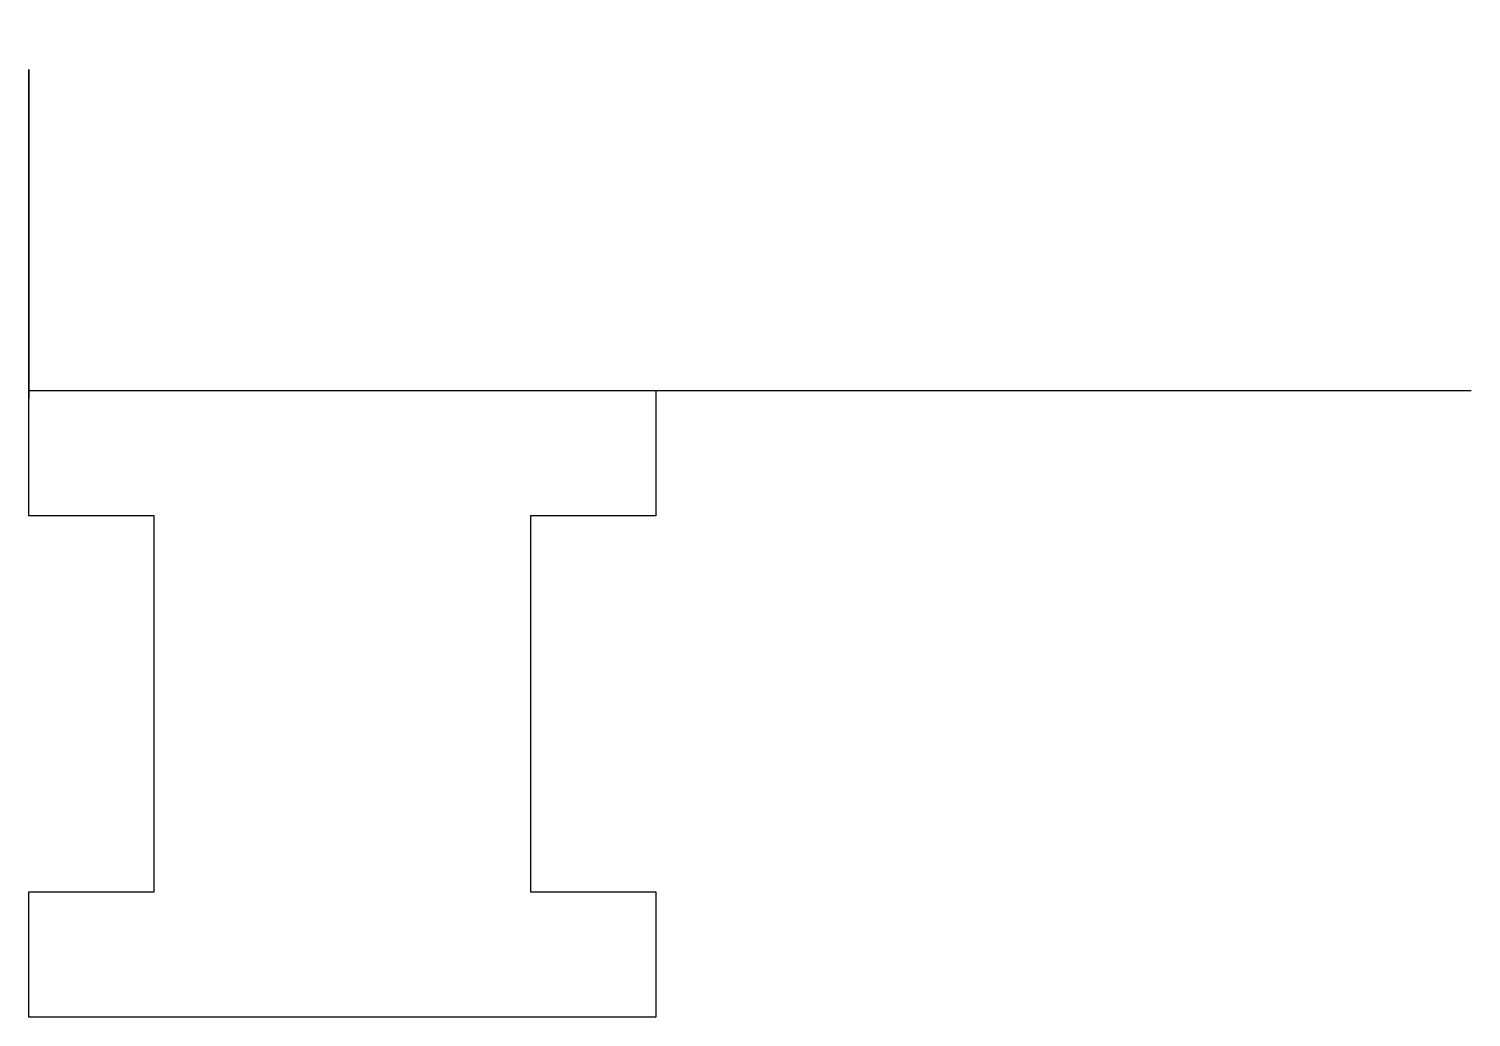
# Model space of a CAD drawing. Header units: millimetres. Extents: x 150 to 380, y 50 to 208.
import ezdxf

# ---------------------------------------------------------------- set-up
doc = ezdxf.new("R2010")
doc.units = ezdxf.units.MM

msp = doc.modelspace()

# ---------------------------------------------------------------- linework, layer by layer
at = {"extrusion": (2.22045e-16, 1, 2.70683e-16)}
msp.add_line((150, 150), (380, 150), dxfattribs=at)
at = {"extrusion": (0, -1, -2.22045e-16)}
msp.add_line((150, 50), (150, 50, 210), dxfattribs=at)
msp.add_lwpolyline([(150, 150), (250, 150), (250, 130), (230, 130), (230, 70), (250, 70), (250, 50), (150, 50), (150, 70), (170, 70), (170, 130), (150, 130), (150, 150)])
msp.add_spline([(150, 150), (150, 200, 30), (150, 150, 60), (150, 200, 90), (150, 150, 120), (150, 200, 150), (150, 150, 180), (150, 200, 210)], degree=3)

doc.saveas('drawing.dxf')
